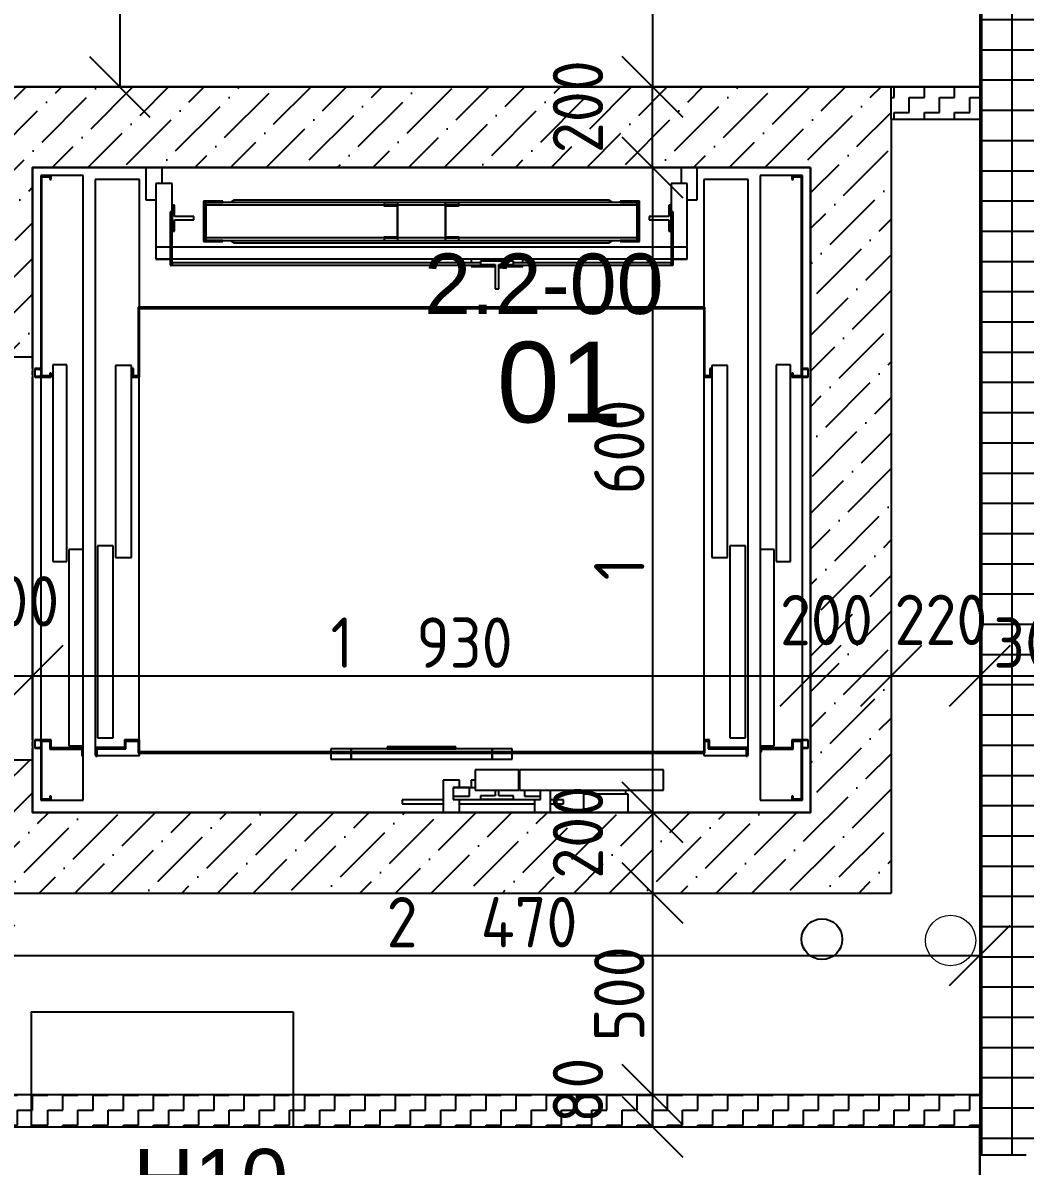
# Model space of a CAD drawing. Extents: x 4511820 to 5180432, y -1526536 to -944957.
# Drawn here: x 4991497 to 4993983, y -1250212 to -1247376 of the extents above; entities that cross this region are included whole.
import ezdxf

# ---------------------------------------------------------------- set-up
doc = ezdxf.new("R2010")
doc.units = 0
doc.header["$MEASUREMENT"] = 0
doc.layers.get('0').update_dxf_attribs({"linetype": 'CONTINUOUS'})
doc.layers.get('Defpoints').update_dxf_attribs({"color": 61, "linetype": 'CONTINUOUS'})
for name, color, linetype in [('KÓTY', 4, 'CONTINUOUS'), ('MÚRY', 1, 'CONTINUOUS'), ('Plochy', 41, 'CONTINUOUS'), ('POPIS', 7, 'CONTINUOUS'), ('POZEMOK', 7, 'CONTINUOUS'), ('TENKÁ', 7, 'CONTINUOUS'), ('tzb', 153, 'CONTINUOUS'), ('zz-vetr', 52, 'CONTINUOUS'), ('ŠRAFY', 82, 'CONTINUOUS')]:
    doc.layers.add(name, color=color, linetype=linetype)
doc.layers.add('zz-kanal-splaskova', color=37, linetype='CONTINUOUS', lineweight=18)
doc.styles.add('ARIAL', font='arial.ttf')
doc.styles.add('STYLE1', font='isocp.shx')
doc.dimstyles.new('STANDARD-50', dxfattribs={"dimtxt": 125, "dimasz": 150, "dimexe": 10, "dimexo": 200, "dimgap": 20, "dimtad": 1, "dimdsep": 46, "dimlunit": 6, "dimtxsty": 'STYLE1', "dimblk1": 'OBLIQUE', "dimblk2": 'OBLIQUE', "dimsah": 1, "dimcen": 2.5, "dimse1": 1, "dimse2": 1, "dimadec": 0, "dimazin": 0, "dimtfac": 1, "dimtmove": 1, "dimatfit": 3, "dimldrblk": 'OBLIQUE', "dimfxl": 1, "dimtolj": 1, "dimtzin": 0, "dimarcsym": 0})
pattern_1 = [(0, (-68841.5, 214751.965), (37.5, 37.5), [37.5, -37.5]), (90, (-68804, 214751.965), (-37.5, 37.5), [37.5, -37.5])]

# ---------------------------------------------------------------- blocks, each defined once
blk = doc.blocks.new('_OBLIQUE')
at = {"color": 0, "linetype": 'ByBlock'}
blk.add_line((-0.5, -0.5), (0.5, 0.5), dxfattribs=at)
blk = doc.blocks.new('*D30812')
at = {"layer": 'Defpoints', "color": 0}
for p in [(4993272.5, -1245874.2), (4993059, -1247534.2), (4993272.5, -1247534.2)]:
    blk.add_point(p, dxfattribs=at)
at = {"layer": 'KÓTY', "color": 0, "lineweight": -2}
blk.add_line((4993059, -1245874.2), (4993059, -1247534.2), dxfattribs=at)
at = {"layer": 'KÓTY', "color": 0, "linetype": 'ByBlock', "lineweight": -2, "xscale": 150, "yscale": 150, "zscale": 150}
for p, rotation in [((4993059, -1245874.2), 90), ((4993059, -1247534.2), 270)]:
    blk.add_blockref('_OBLIQUE', p, dxfattribs=dict(at, rotation=rotation))
at = {"layer": 'KÓTY', "color": 0, "insert": (4992955, -1246943.5), "char_height": 125, "attachment_point": 5, "rotation": 90, "style": 'STYLE1'}
blk.add_mtext('\\A1;1ﾠ660', dxfattribs=at)
blk = doc.blocks.new('*D30814')
at = {"layer": 'Defpoints', "color": 0}
for p in [(4991571, -1245594.2), (4991571, -1247534.2), (4991737, -1247534.2)]:
    blk.add_point(p, dxfattribs=at)
at = {"layer": 'KÓTY', "color": 0, "lineweight": -2}
blk.add_line((4991737, -1245594.2), (4991737, -1247534.2), dxfattribs=at)
at = {"layer": 'KÓTY', "color": 0, "linetype": 'ByBlock', "lineweight": -2, "xscale": 150, "yscale": 150, "zscale": 150}
for p, rotation in [((4991737, -1245594.2), 90), ((4991737, -1247534.2), 270)]:
    blk.add_blockref('_OBLIQUE', p, dxfattribs=dict(at, rotation=rotation))
at = {"layer": 'KÓTY', "color": 0, "insert": (4991644.5, -1246640), "char_height": 125, "attachment_point": 5, "rotation": 90, "style": 'STYLE1'}
blk.add_mtext('\\A1;1ﾠ940', dxfattribs=at)
blk = doc.blocks.new('*D30857')
at = {"layer": 'Defpoints', "color": 0}
for p in [(4991521, -1248995.5), (4991321, -1249204.2), (4991521, -1249204.2)]:
    blk.add_point(p, dxfattribs=at)
at = {"layer": 'KÓTY', "color": 0, "lineweight": -2}
blk.add_line((4991321, -1248995.5), (4991521, -1248995.5), dxfattribs=at)
at = {"layer": 'KÓTY', "color": 0, "linetype": 'ByBlock', "lineweight": -2, "xscale": 150, "yscale": 150, "zscale": 150, "rotation": 180}
blk.add_blockref('_OBLIQUE', (4991321, -1248995.5), dxfattribs=at)
at = {"layer": 'KÓTY', "color": 0, "linetype": 'ByBlock', "lineweight": -2, "xscale": 150, "yscale": 150, "zscale": 150}
blk.add_blockref('_OBLIQUE', (4991521, -1248995.5), dxfattribs=at)
at = {"layer": 'KÓTY', "color": 0, "insert": (4991471.8, -1248810.5), "char_height": 125, "attachment_point": 5, "style": 'STYLE1'}
blk.add_mtext('\\A1;200', dxfattribs=at)
blk = doc.blocks.new('*D30858')
at = {"layer": 'Defpoints', "color": 0}
for p in [(4993451, -1248995.5), (4991521, -1249334.2), (4993451, -1249334.2)]:
    blk.add_point(p, dxfattribs=at)
at = {"layer": 'KÓTY', "color": 0, "lineweight": -2}
blk.add_line((4991521, -1248995.5), (4993451, -1248995.5), dxfattribs=at)
at = {"layer": 'KÓTY', "color": 0, "linetype": 'ByBlock', "lineweight": -2, "xscale": 150, "yscale": 150, "zscale": 150, "rotation": 180}
blk.add_blockref('_OBLIQUE', (4991521, -1248995.5), dxfattribs=at)
at = {"layer": 'KÓTY', "color": 0, "linetype": 'ByBlock', "lineweight": -2, "xscale": 150, "yscale": 150, "zscale": 150}
blk.add_blockref('_OBLIQUE', (4993451, -1248995.5), dxfattribs=at)
at = {"layer": 'KÓTY', "color": 0, "insert": (4992486, -1248913), "char_height": 125, "attachment_point": 5, "style": 'STYLE1'}
blk.add_mtext('\\A1;1ﾠ930', dxfattribs=at)
blk = doc.blocks.new('*D30859')
at = {"layer": 'Defpoints', "color": 0}
for p in [(4993651, -1248995.5), (4993451, -1249334.2), (4993651, -1249334.2)]:
    blk.add_point(p, dxfattribs=at)
at = {"layer": 'KÓTY', "color": 0, "lineweight": -2}
blk.add_line((4993451, -1248995.5), (4993651, -1248995.5), dxfattribs=at)
at = {"layer": 'KÓTY', "color": 0, "linetype": 'ByBlock', "lineweight": -2, "xscale": 150, "yscale": 150, "zscale": 150, "rotation": 180}
blk.add_blockref('_OBLIQUE', (4993451, -1248995.5), dxfattribs=at)
at = {"layer": 'KÓTY', "color": 0, "linetype": 'ByBlock', "lineweight": -2, "xscale": 150, "yscale": 150, "zscale": 150}
blk.add_blockref('_OBLIQUE', (4993651, -1248995.5), dxfattribs=at)
at = {"layer": 'KÓTY', "color": 0, "insert": (4993490.5, -1248857), "char_height": 125, "attachment_point": 5, "style": 'STYLE1'}
blk.add_mtext('\\A1;200', dxfattribs=at)
blk = doc.blocks.new('*D30860')
at = {"layer": 'Defpoints', "color": 0}
for p in [(4993651, -1248995.5), (4993871, -1248995.5), (4993871, -1248995.5)]:
    blk.add_point(p, dxfattribs=at)
at = {"layer": 'KÓTY', "color": 0, "lineweight": -2}
blk.add_line((4993651, -1248995.5), (4993871, -1248995.5), dxfattribs=at)
at = {"layer": 'KÓTY', "color": 0, "linetype": 'ByBlock', "lineweight": -2, "xscale": 150, "yscale": 150, "zscale": 150, "rotation": 180}
blk.add_blockref('_OBLIQUE', (4993651, -1248995.5), dxfattribs=at)
at = {"layer": 'KÓTY', "color": 0, "linetype": 'ByBlock', "lineweight": -2, "xscale": 150, "yscale": 150, "zscale": 150}
blk.add_blockref('_OBLIQUE', (4993871, -1248995.5), dxfattribs=at)
at = {"layer": 'KÓTY', "color": 0, "insert": (4993774.5, -1248856.5), "char_height": 125, "attachment_point": 5, "style": 'STYLE1'}
blk.add_mtext('\\A1;220', dxfattribs=at)
blk = doc.blocks.new('*D30861')
at = {"layer": 'Defpoints', "color": 0}
for p in [(4993871, -1248995.5), (4994171, -1248995.5), (4994171, -1248995.5)]:
    blk.add_point(p, dxfattribs=at)
at = {"layer": 'KÓTY', "color": 0, "lineweight": -2}
blk.add_line((4993871, -1248995.5), (4994171, -1248995.5), dxfattribs=at)
at = {"layer": 'KÓTY', "color": 0, "linetype": 'ByBlock', "lineweight": -2, "xscale": 150, "yscale": 150, "zscale": 150, "rotation": 180}
blk.add_blockref('_OBLIQUE', (4993871, -1248995.5), dxfattribs=at)
at = {"layer": 'KÓTY', "color": 0, "linetype": 'ByBlock', "lineweight": -2, "xscale": 150, "yscale": 150, "zscale": 150}
blk.add_blockref('_OBLIQUE', (4994171, -1248995.5), dxfattribs=at)
at = {"layer": 'KÓTY', "color": 0, "insert": (4994021, -1248913), "char_height": 125, "attachment_point": 5, "style": 'STYLE1'}
blk.add_mtext('\\A1;300', dxfattribs=at)
blk = doc.blocks.new('*D30862')
at = {"layer": 'Defpoints', "color": 0}
for p in [(4993059, -1247534.2), (4993451, -1247534.2), (4993451, -1247734.2)]:
    blk.add_point(p, dxfattribs=at)
at = {"layer": 'KÓTY', "color": 0, "lineweight": -2}
blk.add_line((4993059, -1247734.2), (4993059, -1247534.2), dxfattribs=at)
at = {"layer": 'KÓTY', "color": 0, "linetype": 'ByBlock', "lineweight": -2, "xscale": 150, "yscale": 150, "zscale": 150}
for p, rotation in [((4993059, -1247534.2), 90), ((4993059, -1247734.2), 270)]:
    blk.add_blockref('_OBLIQUE', p, dxfattribs=dict(at, rotation=rotation))
at = {"layer": 'KÓTY', "color": 0, "insert": (4992874, -1247583.5), "char_height": 125, "attachment_point": 5, "rotation": 90, "style": 'STYLE1'}
blk.add_mtext('\\A1;200', dxfattribs=at)
blk = doc.blocks.new('*D30863')
at = {"layer": 'Defpoints', "color": 0}
for p in [(4993451, -1247734.2), (4993059, -1249334.2), (4993451, -1249334.2)]:
    blk.add_point(p, dxfattribs=at)
at = {"layer": 'KÓTY', "color": 0, "lineweight": -2}
blk.add_line((4993059, -1247734.2), (4993059, -1249334.2), dxfattribs=at)
at = {"layer": 'KÓTY', "color": 0, "linetype": 'ByBlock', "lineweight": -2, "xscale": 150, "yscale": 150, "zscale": 150}
for p, rotation in [((4993059, -1247734.2), 90), ((4993059, -1249334.2), 270)]:
    blk.add_blockref('_OBLIQUE', p, dxfattribs=dict(at, rotation=rotation))
at = {"layer": 'KÓTY', "color": 0, "insert": (4992976.5, -1248534.2), "char_height": 125, "attachment_point": 5, "rotation": 90, "style": 'STYLE1'}
blk.add_mtext('\\A1;1ﾠ600', dxfattribs=at)
blk = doc.blocks.new('*D30864')
at = {"layer": 'Defpoints', "color": 0}
for p in [(4993059, -1249334.2), (4993059, -1249534.2), (4993059, -1249534.2)]:
    blk.add_point(p, dxfattribs=at)
at = {"layer": 'KÓTY', "color": 0, "lineweight": -2}
blk.add_line((4993059, -1249334.2), (4993059, -1249534.2), dxfattribs=at)
at = {"layer": 'KÓTY', "color": 0, "linetype": 'ByBlock', "lineweight": -2, "xscale": 150, "yscale": 150, "zscale": 150}
for p, rotation in [((4993059, -1249334.2), 90), ((4993059, -1249534.2), 270)]:
    blk.add_blockref('_OBLIQUE', p, dxfattribs=dict(at, rotation=rotation))
at = {"layer": 'KÓTY', "color": 0, "insert": (4992874, -1249383.5), "char_height": 125, "attachment_point": 5, "rotation": 90, "style": 'STYLE1'}
blk.add_mtext('\\A1;200', dxfattribs=at)
blk = doc.blocks.new('*D30865')
at = {"layer": 'Defpoints', "color": 0}
for p in [(4993059, -1249534.2), (4993059, -1250034.2), (4993059, -1250034.2)]:
    blk.add_point(p, dxfattribs=at)
at = {"layer": 'KÓTY', "color": 0, "lineweight": -2}
blk.add_line((4993059, -1249534.2), (4993059, -1250034.2), dxfattribs=at)
at = {"layer": 'KÓTY', "color": 0, "linetype": 'ByBlock', "lineweight": -2, "xscale": 150, "yscale": 150, "zscale": 150}
for p, rotation in [((4993059, -1249534.2), 90), ((4993059, -1250034.2), 270)]:
    blk.add_blockref('_OBLIQUE', p, dxfattribs=dict(at, rotation=rotation))
at = {"layer": 'KÓTY', "color": 0, "insert": (4992976.5, -1249784.2), "char_height": 125, "attachment_point": 5, "rotation": 90, "style": 'STYLE1'}
blk.add_mtext('\\A1;500', dxfattribs=at)
blk = doc.blocks.new('*D30866')
at = {"layer": 'Defpoints', "color": 0}
for p in [(4993059, -1250034.2), (4993059, -1250114.2), (4993059, -1250114.2)]:
    blk.add_point(p, dxfattribs=at)
at = {"layer": 'KÓTY', "color": 0, "lineweight": -2}
blk.add_line((4993059, -1250034.2), (4993059, -1250114.2), dxfattribs=at)
at = {"layer": 'KÓTY', "color": 0, "linetype": 'ByBlock', "lineweight": -2, "xscale": 150, "yscale": 150, "zscale": 150}
for p, rotation in [((4993059, -1250034.2), 90), ((4993059, -1250114.2), 270)]:
    blk.add_blockref('_OBLIQUE', p, dxfattribs=dict(at, rotation=rotation))
at = {"layer": 'KÓTY', "color": 0, "insert": (4992874, -1250023.5), "char_height": 125, "attachment_point": 5, "rotation": 90, "style": 'STYLE1'}
blk.add_mtext('\\A1;80', dxfattribs=at)
blk = doc.blocks.new('*D30868')
at = {"layer": 'Defpoints', "color": 0}
for p in [(4991401, -1249534.2), (4993871, -1249534.2), (4993871, -1249689)]:
    blk.add_point(p, dxfattribs=at)
at = {"layer": 'KÓTY', "color": 0, "lineweight": -2}
blk.add_line((4991401, -1249689), (4993871, -1249689), dxfattribs=at)
at = {"layer": 'KÓTY', "color": 0, "linetype": 'ByBlock', "lineweight": -2, "xscale": 150, "yscale": 150, "zscale": 150, "rotation": 180}
blk.add_blockref('_OBLIQUE', (4991401, -1249689), dxfattribs=at)
at = {"layer": 'KÓTY', "color": 0, "linetype": 'ByBlock', "lineweight": -2, "xscale": 150, "yscale": 150, "zscale": 150}
blk.add_blockref('_OBLIQUE', (4993871, -1249689), dxfattribs=at)
at = {"layer": 'KÓTY', "color": 0, "insert": (4992636, -1249606.5), "char_height": 125, "attachment_point": 5, "style": 'STYLE1'}
blk.add_mtext('\\A1;2ﾠ470', dxfattribs=at)

msp = doc.modelspace()

# ---------------------------------------------------------------- hatches: boundary and pattern name
at = {"layer": 'ŠRAFY', "ltscale": 0.25}
h = msp.add_hatch(dxfattribs=at)
h.set_pattern_fill('ANSI37', color=256, scale=600, angle=45)
h.set_pattern_definition([(90, (-3307273.674, 579782.7), (-75, 1e-14), []), (180, (-3307273.674, 579782.7), (-1e-14, -75), [])])
h.paths.add_polyline_path([(4993986, -1250184.226), (4994171, -1250184.226), (4994171, -1249799.226), (4994171, -1249684.226), (4994171, -1248224.226), (4994171, -1247324.226), (4994171, -1247184.226), (4994171, -1245184.226), (4993871, -1245184.226), (4993871, -1247534.226), (4993871, -1247614.226), (4993871, -1250034.226), (4993871, -1250114.226), (4993871, -1250184.226)])
at = {"layer": 'ŠRAFY'}
h = msp.add_hatch(dxfattribs=at)
h.set_pattern_fill('ANSI36', color=256, scale=500, angle=360)
h.set_pattern_definition([(45, (524430.31, 212625.64), (33.1456304, 121.533978), [156.25, -31.25, 0, -31.25])])
h.paths.add_polyline_path([(4991321, -1247534.226), (4991321, -1247834.226), (4991321, -1248204.226), (4991521, -1248204.226), (4991521, -1247734.226), (4991721, -1247734.226), (4991802, -1247734.226), (4991842, -1247734.226), (4992701, -1247734.226), (4993130, -1247734.226), (4993170, -1247734.226), (4993451, -1247734.226), (4993451, -1247754.226), (4993451, -1249334.226), (4992998.5, -1249334.226), (4992887.5, -1249334.226), (4992806.25, -1249334.226), (4992766.25, -1249334.226), (4992579.75, -1249334.226), (4992539.75, -1249334.226), (4991521, -1249334.226), (4991521, -1249204.226), (4991321, -1249204.226), (4991321, -1249534.226), (4991401, -1249534.226), (4993651, -1249534.226), (4993651, -1247934.226), (4993651, -1247614.226), (4993651, -1247534.226)])
at = {"layer": 'ŠRAFY', "ltscale": 0.25}
h = msp.add_hatch(dxfattribs=at)
h.set_pattern_fill('ZIGZAG', color=256, scale=300, style=0)
h.set_pattern_definition(pattern_1)
h.paths.add_polyline_path([(4993671, -1247534.226), (4993651, -1247534.226), (4993651, -1247614.226), (4993871, -1247614.226), (4993871, -1247534.226)])
h = msp.add_hatch(dxfattribs=at)
h.set_pattern_fill('ZIGZAG', color=256, scale=300, style=0)
h.set_pattern_definition(pattern_1)
h.paths.add_polyline_path([(4991321, -1250114.226), (4993871, -1250114.226), (4993871, -1250034.226), (4991401, -1250034.226), (4991401, -1249534.226), (4991321, -1249534.226)])

# ---------------------------------------------------------------- linework, layer by layer
at = {"layer": 'MÚRY'}
for p, q in [((4993871, -1244534.226), (4993871, -1247534.226)), ((4991321, -1247534.226), (4993671, -1247534.226)), ((4993671, -1247534.226), (4993871, -1247534.226)), ((4993651, -1247614.226), (4993651, -1247934.226)), ((4993651, -1247614.226), (4993651, -1249534.226)), ((4993651, -1247614.226), (4993871, -1247614.226)), ((4993871, -1247614.226), (4993871, -1250034.226)), ((4991802, -1247734.226), (4991521, -1247734.226)), ((4991521, -1247734.226), (4993451, -1247734.226)), ((4991521, -1248204.226), (4991521, -1247734.226)), ((4991721, -1247734.226), (4992701, -1247734.226)), ((4993451, -1247734.226), (4993451, -1249334.226)), ((4991321, -1248204.226), (4991521, -1248204.226)), ((4991521, -1249204.226), (4991321, -1249204.226)), ((4991521, -1249334.226), (4991521, -1249204.226)), ((4993451, -1249334.226), (4991521, -1249334.226)), ((4991401, -1249534.226), (4993651, -1249534.226)), ((4991401, -1250034.226), (4993871, -1250034.226)), ((4991321, -1250114.226), (4993871, -1250114.226)), ((4993871, -1250304.226), (4993871, -1250114.226))]:
    msp.add_line(p, q, dxfattribs=at)
at = {"layer": 'Plochy'}
for points in [[(4989671, -1249829.226), (4989671, -1242234.226), (4989536, -1242234.226), (4989536, -1240534.226), (4993871, -1240534.226), (4993871, -1242234.226), (4991321, -1242234.226), (4991321, -1245984.226), (4991571, -1245984.226), (4991571, -1245594.226), (4992771, -1245594.226), (4992771, -1245874.226), (4993871, -1245874.226), (4993871, -1247534.226), (4991321, -1247534.226), (4991321, -1250114.226), (4993871, -1250114.226), (4993871, -1251494.226), (4990196, -1251494.226), (4990196, -1251029.226), (4988246, -1251029.226), (4988246, -1249829.226), (4989671, -1249829.226)], [(4993451, -1247734.226), (4991521, -1247734.226), (4991521, -1249334.226), (4993451, -1249334.226)]]:
    msp.add_lwpolyline(points, close=True, dxfattribs=at)
at = {"layer": 'POZEMOK'}
for p, q in [((4991842, -1247734.226), (4991802, -1247734.226)), ((4991802, -1247734.226), (4991802, -1247814.226)), ((4993130, -1247734.226), (4991842, -1247734.226)), ((4991842, -1247774.226), (4991842, -1247734.226)), ((4993170, -1247734.226), (4993130, -1247734.226)), ((4993130, -1247734.226), (4993130, -1247774.226)), ((4993451, -1247734.226), (4993170, -1247734.226)), ((4993170, -1247814.226), (4993170, -1247734.226)), ((4993451, -1247754.226), (4993451, -1247734.226)), ((4991541, -1247754.226), (4991541, -1248254.226)), ((4991567, -1247754.226), (4991541, -1247754.226)), ((4991544, -1248251.226), (4991544, -1247757.226)), ((4991544, -1247757.226), (4991564, -1247757.226)), ((4991564, -1247757.226), (4991564, -1247764.226)), ((4991564, -1247764.226), (4991567, -1247764.226)), ((4991646, -1247754.226), (4991567, -1247754.226)), ((4991567, -1247764.226), (4991567, -1247754.226)), ((4991646, -1248681.776), (4991646, -1247754.226)), ((4991676, -1247764.226), (4991676, -1249193.226)), ((4991786, -1247764.226), (4991676, -1247764.226)), ((4991786, -1248081.226), (4991786, -1247764.226)), ((4991867, -1247774.226), (4991827, -1247774.226)), ((4991827, -1247774.226), (4991827, -1247961.976)), ((4991867, -1247844.226), (4991867, -1247774.226)), ((4993145, -1247774.226), (4993105, -1247774.226)), ((4993105, -1247774.226), (4993105, -1247844.226)), ((4993145, -1247961.976), (4993145, -1247774.226)), ((4993296, -1247764.226), (4993186, -1247764.226)), ((4993186, -1247764.226), (4993186, -1248081.226)), ((4993296, -1249193.226), (4993296, -1247764.226)), ((4993405, -1247754.226), (4993326, -1247754.226)), ((4993326, -1247754.226), (4993326, -1248681.776)), ((4993405, -1247754.226), (4993405, -1247764.226)), ((4993431, -1247754.226), (4993405, -1247754.226)), ((4993405, -1247764.226), (4993408, -1247764.226)), ((4993408, -1247764.226), (4993408, -1247757.226)), ((4993408, -1247757.226), (4993428, -1247757.226)), ((4993428, -1247757.226), (4993428, -1248251.226)), ((4993431, -1248254.226), (4993431, -1247754.226)), ((4991802, -1247814.226), (4991827, -1247814.226)), ((4991867, -1247827.476), (4991867, -1247892.476)), ((4991872.8, -1247827.476), (4991867, -1247827.476)), ((4991872.8, -1247855.976), (4991872.8, -1247827.476)), ((4991945, -1247818.226), (4991945, -1247918.226)), ((4991993, -1247818.226), (4991945, -1247818.226)), ((4991948, -1247915.226), (4991948, -1247821.226)), ((4991948, -1247821.226), (4991993, -1247821.226)), ((4991951, -1247821.226), (4991948, -1247821.226)), ((4991951, -1247821.226), (4991948, -1247821.226)), ((4991948, -1247827.226), (4991951, -1247827.226)), ((4991948, -1247827.226), (4991951, -1247827.226)), ((4991948, -1247829.726), (4991951, -1247829.726)), ((4991951, -1247829.726), (4991948, -1247829.726)), ((4992393.5, -1247821.226), (4991951, -1247821.226)), ((4991951, -1247821.226), (4991951, -1247827.226)), ((4991951, -1247827.226), (4991951, -1247909.226)), ((4991951, -1247827.226), (4992393.5, -1247827.226)), ((4991993, -1247821.226), (4991993, -1247818.226)), ((4992021, -1247815.226), (4992012, -1247821.226)), ((4992951, -1247815.226), (4992021, -1247815.226)), ((4992392.5, -1247827.226), (4992392.5, -1247829.226)), ((4992427.5, -1247827.226), (4992392.5, -1247827.226)), ((4992392.5, -1247829.226), (4992425.5, -1247829.226)), ((4992427.5, -1247821.226), (4992393.5, -1247821.226)), ((4992393.5, -1247821.226), (4992393.5, -1247827.226)), ((4992393.5, -1247827.226), (4992427.5, -1247827.226)), ((4992425.5, -1247829.226), (4992425.5, -1247907.226)), ((4992544.5, -1247821.226), (4992427.5, -1247821.226)), ((4992427.5, -1247827.226), (4992427.5, -1247821.226)), ((4992427.5, -1247909.226), (4992427.5, -1247827.226)), ((4992427.5, -1247827.226), (4992544.5, -1247827.226)), ((4992578.5, -1247821.226), (4992544.5, -1247821.226)), ((4992544.5, -1247821.226), (4992544.5, -1247827.226)), ((4992579.5, -1247827.226), (4992544.5, -1247827.226)), ((4992544.5, -1247827.226), (4992544.5, -1247909.226)), ((4992544.5, -1247827.226), (4992578.5, -1247827.226)), ((4992546.5, -1247829.226), (4992579.5, -1247829.226)), ((4992546.5, -1247907.226), (4992546.5, -1247829.226)), ((4993021, -1247821.226), (4992578.5, -1247821.226)), ((4992578.5, -1247827.226), (4992578.5, -1247821.226)), ((4992578.5, -1247827.226), (4993021, -1247827.226)), ((4992579.5, -1247829.226), (4992579.5, -1247827.226)), ((4992960, -1247821.226), (4992951, -1247815.226)), ((4993027, -1247818.226), (4992979, -1247818.226)), ((4992979, -1247818.226), (4992979, -1247821.226)), ((4992979, -1247821.226), (4993024, -1247821.226)), ((4993021, -1247827.226), (4993021, -1247821.226)), ((4993024, -1247821.226), (4993021, -1247821.226)), ((4993024, -1247821.226), (4993021, -1247821.226)), ((4993021, -1247909.226), (4993021, -1247827.226)), ((4993021, -1247827.226), (4993024, -1247827.226)), ((4993021, -1247827.226), (4993024, -1247827.226)), ((4993021, -1247829.726), (4993024, -1247829.726)), ((4993024, -1247829.726), (4993021, -1247829.726)), ((4993024, -1247821.226), (4993024, -1247915.226)), ((4993027, -1247918.226), (4993027, -1247818.226)), ((4993105, -1247827.476), (4993099.2, -1247827.476)), ((4993099.2, -1247827.476), (4993099.2, -1247855.976)), ((4993105, -1247892.476), (4993105, -1247827.476)), ((4993145, -1247814.226), (4993170, -1247814.226)), ((4991867, -1247844.226), (4991862, -1247844.226)), ((4991862, -1247844.226), (4991862, -1247976.226)), ((4991867, -1247976.226), (4991867, -1247844.226)), ((4991921, -1247855.976), (4991872.8, -1247855.976)), ((4991921, -1247863.976), (4991921, -1247855.976)), ((4993099.2, -1247855.976), (4993051, -1247855.976)), ((4993051, -1247855.976), (4993051, -1247863.976)), ((4993110, -1247844.226), (4993105, -1247844.226)), ((4993105, -1247844.226), (4993105, -1247976.226)), ((4993110, -1247976.226), (4993110, -1247844.226)), ((4991872.8, -1247863.976), (4991921, -1247863.976)), ((4991872.8, -1247892.476), (4991872.8, -1247863.976)), ((4993051, -1247863.976), (4993099.2, -1247863.976)), ((4993099.2, -1247863.976), (4993099.2, -1247892.476)), ((4991867, -1247892.476), (4991872.8, -1247892.476)), ((4991945, -1247918.226), (4991993, -1247918.226)), ((4991948, -1247906.726), (4991951, -1247906.726)), ((4991951, -1247906.726), (4991948, -1247906.726)), ((4991948, -1247909.726), (4991951, -1247909.726)), ((4991993, -1247915.226), (4991948, -1247915.226)), ((4992393.5, -1247909.226), (4991951, -1247909.226)), ((4991951, -1247909.226), (4991951, -1247915.226)), ((4991951, -1247915.226), (4992393.5, -1247915.226)), ((4991993, -1247918.226), (4991993, -1247915.226)), ((4992012, -1247915.226), (4992021, -1247921.226)), ((4992392.5, -1247907.226), (4992392.5, -1247909.226)), ((4992425.5, -1247907.226), (4992392.5, -1247907.226)), ((4992392.5, -1247909.226), (4992427.5, -1247909.226)), ((4992427.5, -1247909.226), (4992393.5, -1247909.226)), ((4992393.5, -1247909.226), (4992393.5, -1247915.226)), ((4992393.5, -1247915.226), (4992427.5, -1247915.226)), ((4992427.5, -1247915.226), (4992427.5, -1247909.226)), ((4992544.5, -1247909.226), (4992427.5, -1247909.226)), ((4992427.5, -1247915.226), (4992544.5, -1247915.226)), ((4992578.5, -1247909.226), (4992544.5, -1247909.226)), ((4992544.5, -1247909.226), (4992544.5, -1247915.226)), ((4992544.5, -1247909.226), (4992579.5, -1247909.226)), ((4992544.5, -1247915.226), (4992578.5, -1247915.226)), ((4992579.5, -1247907.226), (4992546.5, -1247907.226)), ((4993021, -1247909.226), (4992578.5, -1247909.226)), ((4992578.5, -1247915.226), (4992578.5, -1247909.226)), ((4992578.5, -1247915.226), (4993021, -1247915.226)), ((4992579.5, -1247909.226), (4992579.5, -1247907.226)), ((4992951, -1247921.226), (4992960, -1247915.226)), ((4993024, -1247915.226), (4992979, -1247915.226)), ((4992979, -1247915.226), (4992979, -1247918.226)), ((4992979, -1247918.226), (4993027, -1247918.226)), ((4993021, -1247906.726), (4993024, -1247906.726)), ((4993024, -1247906.726), (4993021, -1247906.726)), ((4993021, -1247915.226), (4993021, -1247909.226)), ((4993021, -1247909.726), (4993024, -1247909.726)), ((4993099.2, -1247892.476), (4993105, -1247892.476)), ((4991827, -1247931.976), (4991827, -1247960.976)), ((4991862, -1247931.976), (4991827, -1247931.976)), ((4993105, -1247931.976), (4991867, -1247931.976)), ((4992021, -1247921.226), (4992951, -1247921.226)), ((4993145, -1247931.976), (4993110, -1247931.976)), ((4993145, -1247960.976), (4993145, -1247931.976)), ((4991827, -1247960.976), (4991862, -1247960.976)), ((4991827, -1247961.976), (4991862, -1247961.976)), ((4991867, -1247960.976), (4993105, -1247960.976)), ((4991867, -1247971.226), (4991867, -1247976.226)), ((4992632, -1247971.226), (4991867, -1247971.226)), ((4992737, -1247961.976), (4992609, -1247961.976)), ((4992609, -1247961.976), (4992609, -1247971.226)), ((4992714, -1247966.976), (4992632, -1247966.976)), ((4992632, -1247966.976), (4992632, -1247975.226)), ((4992632, -1247975.226), (4992668.5, -1247975.226)), ((4992668.5, -1247975.226), (4992668.5, -1248035.226)), ((4992677.5, -1248035.226), (4992677.5, -1247975.226)), ((4992677.5, -1247975.226), (4992714, -1247975.226)), ((4992714, -1247975.226), (4992714, -1247966.976)), ((4993105, -1247971.226), (4992714, -1247971.226)), ((4992737, -1247971.226), (4992737, -1247961.976)), ((4993105, -1247976.226), (4993105, -1247971.226)), ((4993110, -1247960.976), (4993145, -1247960.976)), ((4993110, -1247961.976), (4993145, -1247961.976)), ((4991862, -1247976.226), (4991867, -1247976.226)), ((4991867, -1247976.226), (4992668.5, -1247976.226)), ((4992609, -1247976.226), (4992609, -1247979.976)), ((4992609, -1247979.976), (4992668.5, -1247979.976)), ((4992677.5, -1247976.226), (4993105, -1247976.226)), ((4992677.5, -1247979.976), (4992737, -1247979.976)), ((4992737, -1247979.976), (4992737, -1247976.226)), ((4993105, -1247976.226), (4993110, -1247976.226)), ((4992668.5, -1248035.226), (4992677.5, -1248035.226)), ((4991783, -1248081.226), (4991783, -1248251.226)), ((4991786, -1248254.226), (4991786, -1248084.226)), ((4991521, -1248233.226), (4991521, -1248204.226)), ((4991521, -1248248.726), (4991521, -1248238.726)), ((4991521, -1249154.226), (4991521, -1248254.226)), ((4991526.5, -1248233.226), (4991526.5, -1248254.226)), ((4991541, -1248233.226), (4991526.5, -1248233.226)), ((4991526.5, -1248254.226), (4991541, -1248254.226)), ((4991527.5, -1248253.226), (4991527.5, -1248234.226)), ((4991527.5, -1248234.226), (4991540.5, -1248234.226)), ((4991540.5, -1248253.226), (4991527.5, -1248253.226)), ((4991540.5, -1248234.226), (4991540.5, -1248238.726)), ((4991540.5, -1248238.726), (4991541, -1248238.726)), ((4991541, -1248248.726), (4991540.5, -1248248.726)), ((4991540.5, -1248248.726), (4991540.5, -1248253.226)), ((4991541, -1248254.226), (4991541, -1249154.226)), ((4991541, -1248254.226), (4991567, -1248254.226)), ((4991564, -1248251.226), (4991544, -1248251.226)), ((4991567, -1248244.226), (4991564, -1248244.226)), ((4991564, -1248244.226), (4991564, -1248251.226)), ((4991567, -1248254.226), (4991567, -1248244.226)), ((4991771, -1248232.726), (4991768, -1248232.726)), ((4991768, -1248232.726), (4991768, -1248254.226)), ((4991768, -1248254.226), (4991786, -1248254.226)), ((4991771, -1248251.226), (4991771, -1248232.726)), ((4991783, -1248251.226), (4991771, -1248251.226)), ((4991784.5, -1248254.226), (4991784.5, -1249154.226)), ((4993187.5, -1249154.226), (4993187.5, -1248254.226)), ((4993408, -1248244.226), (4993405, -1248244.226)), ((4993405, -1248244.226), (4993405, -1248254.226)), ((4993405, -1248254.226), (4993431, -1248254.226)), ((4993408, -1248251.226), (4993408, -1248244.226)), ((4993428, -1248251.226), (4993408, -1248251.226)), ((4993445.5, -1248233.226), (4993431, -1248233.226)), ((4993431, -1248238.726), (4993431.5, -1248238.726)), ((4993431.5, -1248248.726), (4993431, -1248248.726)), ((4993431, -1249154.226), (4993431, -1248254.226)), ((4993431, -1248254.226), (4993445.5, -1248254.226)), ((4993431.5, -1248238.726), (4993431.5, -1248234.226)), ((4993431.5, -1248234.226), (4993444.5, -1248234.226)), ((4993431.5, -1248253.226), (4993431.5, -1248248.726)), ((4993444.5, -1248253.226), (4993431.5, -1248253.226)), ((4993444.5, -1248234.226), (4993444.5, -1248253.226)), ((4993445.5, -1248254.226), (4993445.5, -1248233.226)), ((4991521, -1249169.726), (4991521, -1249159.726)), ((4991526.5, -1249154.226), (4991526.5, -1249175.226)), ((4991541, -1249154.226), (4991526.5, -1249154.226)), ((4991527.5, -1249174.226), (4991527.5, -1249155.226)), ((4991527.5, -1249155.226), (4991540.5, -1249155.226)), ((4991540.5, -1249155.226), (4991540.5, -1249159.726)), ((4991540.5, -1249159.726), (4991541, -1249159.726)), ((4991541, -1249154.226), (4991541, -1249304.226)), ((4991567, -1249154.226), (4991541, -1249154.226)), ((4991544, -1249301.226), (4991544, -1249157.226)), ((4991544, -1249157.226), (4991564, -1249157.226)), ((4991564, -1249157.226), (4991564, -1249177.226)), ((4991567, -1249174.226), (4991567, -1249154.226)), ((4991783, -1249157.226), (4991783, -1249187.226)), ((4993405, -1249154.226), (4993405, -1249174.226)), ((4993431, -1249154.226), (4993405, -1249154.226)), ((4993408, -1249177.226), (4993408, -1249157.226)), ((4993408, -1249157.226), (4993428, -1249157.226)), ((4993428, -1249157.226), (4993428, -1249301.226)), ((4993431, -1249304.226), (4993431, -1249154.226)), ((4993445.5, -1249154.226), (4993431, -1249154.226)), ((4993431, -1249159.726), (4993431.5, -1249159.726)), ((4993431.5, -1249159.726), (4993431.5, -1249155.226)), ((4993431.5, -1249155.226), (4993444.5, -1249155.226)), ((4993444.5, -1249155.226), (4993444.5, -1249174.226)), ((4993445.5, -1249175.226), (4993445.5, -1249154.226)), ((4991521, -1249204.226), (4991521, -1249175.226)), ((4991526.5, -1249175.226), (4991541, -1249175.226)), ((4991540.5, -1249174.226), (4991527.5, -1249174.226)), ((4991541, -1249169.726), (4991540.5, -1249169.726)), ((4991540.5, -1249169.726), (4991540.5, -1249174.226)), ((4991564, -1249177.226), (4991643, -1249177.226)), ((4991646, -1249174.226), (4991567, -1249174.226)), ((4991643, -1249177.226), (4991643, -1249194.226)), ((4991643, -1249194.226), (4991646, -1249194.226)), ((4991646, -1249174.226), (4991646, -1249169.176)), ((4991646, -1249194.226), (4991646, -1249174.226)), ((4991646, -1249304.226), (4991646, -1249194.226)), ((4991676, -1249193.226), (4991678, -1249193.226)), ((4991681, -1249193.226), (4991786, -1249193.226)), ((4991786, -1249193.226), (4991786, -1249187.226)), ((4992311, -1249176.726), (4992261, -1249176.726)), ((4992261, -1249176.726), (4992261, -1249184.226)), ((4992261, -1249187.226), (4992261, -1249201.726)), ((4992661, -1249176.726), (4992311, -1249176.726)), ((4992311, -1249176.726), (4992311, -1249184.226)), ((4992311, -1249184.226), (4992311, -1249176.726)), ((4992311, -1249187.226), (4992311, -1249201.726)), ((4992311, -1249201.726), (4992311, -1249187.226)), ((4992411, -1249171.726), (4992401, -1249171.726)), ((4992401, -1249171.726), (4992401, -1249176.726)), ((4992401, -1249176.726), (4992411, -1249176.726)), ((4992561, -1249171.726), (4992411, -1249171.726)), ((4992411, -1249171.726), (4992411, -1249176.726)), ((4992411, -1249176.726), (4992561, -1249176.726)), ((4992561, -1249176.726), (4992561, -1249171.726)), ((4992571, -1249171.726), (4992561, -1249171.726)), ((4992561, -1249176.726), (4992571, -1249176.726)), ((4992571, -1249176.726), (4992571, -1249171.726)), ((4992711, -1249176.726), (4992661, -1249176.726)), ((4992661, -1249176.726), (4992661, -1249184.226)), ((4992661, -1249184.226), (4992661, -1249176.726)), ((4992661, -1249187.226), (4992661, -1249201.726)), ((4992661, -1249201.726), (4992661, -1249187.226)), ((4992711, -1249184.226), (4992711, -1249176.726)), ((4992711, -1249201.726), (4992711, -1249187.226)), ((4993186, -1249187.226), (4993186, -1249193.226)), ((4993186, -1249193.226), (4993291, -1249193.226)), ((4993294, -1249193.226), (4993296, -1249193.226)), ((4993326, -1249169.176), (4993326, -1249174.226)), ((4993326, -1249174.226), (4993326, -1249184.226)), ((4993405, -1249174.226), (4993326, -1249174.226)), ((4993326, -1249184.226), (4993326, -1249304.226)), ((4993326, -1249184.226), (4993329, -1249184.226)), ((4993329, -1249184.226), (4993329, -1249177.226)), ((4993329, -1249177.226), (4993408, -1249177.226)), ((4993431.5, -1249169.726), (4993431, -1249169.726)), ((4993431, -1249175.226), (4993445.5, -1249175.226)), ((4993431.5, -1249174.226), (4993431.5, -1249169.726)), ((4993444.5, -1249174.226), (4993431.5, -1249174.226)), ((4992261, -1249201.726), (4992311, -1249201.726)), ((4992311, -1249201.726), (4992661, -1249201.726)), ((4992661, -1249201.726), (4992711, -1249201.726)), ((4992619, -1249228.726), (4992619, -1249278.726)), ((4992727, -1249228.726), (4992619, -1249228.726)), ((4992727, -1249278.726), (4992727, -1249228.726)), ((4992729, -1249233.101), (4992727, -1249233.101)), ((4992727, -1249238.101), (4992729, -1249238.101)), ((4992729, -1249249.101), (4992727, -1249249.101)), ((4993086, -1249228.726), (4992729, -1249228.726)), ((4992729, -1249228.726), (4992729, -1249278.726)), ((4993086, -1249278.726), (4993086, -1249228.726)), ((4992539.75, -1249254.226), (4992539.75, -1249334.226)), ((4992579.75, -1249254.226), (4992539.75, -1249254.226)), ((4992604.75, -1249272.476), (4992564.75, -1249272.476)), ((4992564.75, -1249272.476), (4992564.75, -1249294.226)), ((4992619, -1249273.476), (4992564.75, -1249273.476)), ((4992564.75, -1249273.476), (4992564.75, -1249302.476)), ((4992579.75, -1249272.476), (4992579.75, -1249254.226)), ((4992604.75, -1249294.226), (4992604.75, -1249272.476)), ((4992609, -1249254.476), (4992609, -1249272.476)), ((4992619, -1249254.476), (4992609, -1249254.476)), ((4992609, -1249272.476), (4992619, -1249272.476)), ((4992619, -1249278.726), (4992727, -1249278.726)), ((4992668.5, -1249278.726), (4992668.5, -1249293.226)), ((4992677.5, -1249293.226), (4992677.5, -1249278.726)), ((4992729, -1249254.101), (4992727, -1249254.101)), ((4992729, -1249254.476), (4992727, -1249254.476)), ((4992727, -1249272.476), (4992729, -1249272.476)), ((4992729, -1249273.476), (4992727, -1249273.476)), ((4992729, -1249278.726), (4993086, -1249278.726)), ((4992741.25, -1249278.726), (4992741.25, -1249294.226)), ((4992781.25, -1249294.226), (4992781.25, -1249278.726)), ((4992781.25, -1249302.476), (4992781.25, -1249278.726)), ((4992806.25, -1249334.226), (4992806.25, -1249278.726)), ((4992894.293, -1249278.726), (4992893, -1249285.226)), ((4992993, -1249285.226), (4992991.707, -1249278.726)), ((4991541, -1249304.226), (4991567, -1249304.226)), ((4991564, -1249301.226), (4991544, -1249301.226)), ((4991567, -1249294.226), (4991564, -1249294.226)), ((4991564, -1249294.226), (4991564, -1249301.226)), ((4991567, -1249304.226), (4991567, -1249294.226)), ((4991567, -1249304.226), (4991646, -1249304.226)), ((4992539.75, -1249303.351), (4992438, -1249303.351)), ((4992438, -1249303.351), (4992438, -1249313.351)), ((4992564.75, -1249294.226), (4992604.75, -1249294.226)), ((4992564.75, -1249302.476), (4992781.25, -1249302.476)), ((4992579.75, -1249334.226), (4992579.75, -1249302.476)), ((4992766.25, -1249303.351), (4992579.75, -1249303.351)), ((4992668.5, -1249293.226), (4992632, -1249293.226)), ((4992632, -1249293.226), (4992632, -1249301.476)), ((4992632, -1249301.476), (4992714, -1249301.476)), ((4992714, -1249293.226), (4992677.5, -1249293.226)), ((4992714, -1249301.476), (4992714, -1249293.226)), ((4992741.25, -1249294.226), (4992781.25, -1249294.226)), ((4992766.25, -1249302.476), (4992766.25, -1249334.226)), ((4992838, -1249303.351), (4992806.25, -1249303.351)), ((4992838, -1249313.351), (4992838, -1249303.351)), ((4992998.5, -1249289.226), (4992887.5, -1249289.226)), ((4992887.5, -1249289.226), (4992887.5, -1249334.226)), ((4992893, -1249285.226), (4992893.796, -1249289.226)), ((4992992.204, -1249289.226), (4992993, -1249285.226)), ((4992998.5, -1249334.226), (4992998.5, -1249289.226)), ((4993326, -1249304.226), (4993405, -1249304.226)), ((4993408, -1249294.226), (4993405, -1249294.226)), ((4993405, -1249294.226), (4993405, -1249304.226)), ((4993405, -1249304.226), (4993431, -1249304.226)), ((4993408, -1249301.226), (4993408, -1249294.226)), ((4993428, -1249301.226), (4993408, -1249301.226)), ((4991521, -1249334.226), (4992539.75, -1249334.226)), ((4992438, -1249313.351), (4992539.75, -1249313.351)), ((4992539.75, -1249334.226), (4992579.75, -1249334.226)), ((4992579.75, -1249313.351), (4992766.25, -1249313.351)), ((4992579.75, -1249334.226), (4992766.25, -1249334.226)), ((4992766.25, -1249334.226), (4992806.25, -1249334.226)), ((4992806.25, -1249313.351), (4992838, -1249313.351)), ((4992806.25, -1249334.226), (4992887.5, -1249334.226)), ((4992887.5, -1249334.226), (4992998.5, -1249334.226)), ((4992998.5, -1249334.226), (4993451, -1249334.226))]:
    msp.add_line(p, q, dxfattribs=at)
at = {"layer": 'TENKÁ'}
for p, q in [((4993651, -1247614.226), (4993651, -1247534.226)), ((4993871, -1247534.226), (4993871, -1247614.226)), ((4993189, -1248081.226), (4991783, -1248081.226)), ((4991786, -1248084.226), (4993186, -1248084.226)), ((4993186, -1248084.226), (4993186, -1248254.226)), ((4993189, -1248251.226), (4993189, -1248081.226)), ((4991571, -1248224.276), (4991571, -1248711.676)), ((4991606, -1248224.276), (4991571, -1248224.276)), ((4991606, -1248711.676), (4991606, -1248224.276)), ((4991727, -1248225.776), (4991727, -1248701.676)), ((4991766, -1248225.776), (4991727, -1248225.776)), ((4991766, -1248701.676), (4991766, -1248225.776)), ((4993245, -1248225.776), (4993206, -1248225.776)), ((4993206, -1248225.776), (4993206, -1248701.676)), ((4993245, -1248701.676), (4993245, -1248225.776)), ((4993401, -1248224.276), (4993366, -1248224.276)), ((4993366, -1248224.276), (4993366, -1248711.676)), ((4993401, -1248711.676), (4993401, -1248224.276)), ((4993186, -1248254.226), (4993204, -1248254.226)), ((4993201, -1248251.226), (4993189, -1248251.226)), ((4993204, -1248232.726), (4993201, -1248232.726)), ((4993201, -1248232.726), (4993201, -1248251.226)), ((4993204, -1248254.226), (4993204, -1248232.726)), ((4991611, -1248681.776), (4991611, -1249169.176)), ((4991646, -1248681.776), (4991611, -1248681.776)), ((4991646, -1249169.176), (4991646, -1248681.776)), ((4991682, -1248673.276), (4991682, -1249149.176)), ((4991721, -1248673.276), (4991682, -1248673.276)), ((4991721, -1249149.176), (4991721, -1248673.276)), ((4993290, -1248673.276), (4993251, -1248673.276)), ((4993251, -1248673.276), (4993251, -1249149.176)), ((4993290, -1249149.176), (4993290, -1248673.276)), ((4993361, -1248681.776), (4993326, -1248681.776)), ((4993326, -1248681.776), (4993326, -1249169.176)), ((4993361, -1249169.176), (4993361, -1248681.776)), ((4991571, -1248711.676), (4991606, -1248711.676)), ((4991727, -1248701.676), (4991766, -1248701.676)), ((4993206, -1248701.676), (4993245, -1248701.676)), ((4993366, -1248711.676), (4993401, -1248711.676)), ((4991682, -1249149.176), (4991721, -1249149.176)), ((4991786, -1249154.226), (4991749, -1249154.226)), ((4991749, -1249154.226), (4991749, -1249173.226)), ((4991752, -1249157.226), (4991783, -1249157.226)), ((4991752, -1249176.226), (4991752, -1249157.226)), ((4991786, -1249184.226), (4991786, -1249154.226)), ((4993186, -1249154.226), (4993186, -1249184.226)), ((4993200, -1249154.226), (4993186, -1249154.226)), ((4993189, -1249184.226), (4993189, -1249157.226)), ((4993189, -1249157.226), (4993197, -1249157.226)), ((4993197, -1249157.226), (4993197, -1249176.226)), ((4993200, -1249173.226), (4993200, -1249154.226)), ((4993251, -1249149.176), (4993290, -1249149.176)), ((4991611, -1249169.176), (4991646, -1249169.176)), ((4991678, -1249173.226), (4991678, -1249194.726)), ((4991749, -1249173.226), (4991678, -1249173.226)), ((4991678, -1249194.726), (4991681, -1249194.726)), ((4991681, -1249194.726), (4991681, -1249176.226)), ((4991681, -1249176.226), (4991752, -1249176.226)), ((4991783, -1249187.226), (4993189, -1249187.226)), ((4993189, -1249184.226), (4991786, -1249184.226)), ((4993186, -1249184.226), (4993189, -1249184.226)), ((4993189, -1249187.226), (4993189, -1249184.226)), ((4993197, -1249176.226), (4993291, -1249176.226)), ((4993294, -1249173.226), (4993200, -1249173.226)), ((4993291, -1249176.226), (4993291, -1249194.726)), ((4993291, -1249194.726), (4993294, -1249194.726)), ((4993294, -1249194.726), (4993294, -1249173.226)), ((4993326, -1249169.176), (4993361, -1249169.176)), ((4993871, -1250034.226), (4993871, -1250114.226)), ((4993986, -1250184.226), (4993871, -1250184.226))]:
    msp.add_line(p, q, dxfattribs=at)
at = {"layer": 'tzb'}
for p, q in [((4991517.5, -1249829.226), (4992167.5, -1249829.226)), ((4991517.5, -1249829.226), (4991517.5, -1250114.226)), ((4992167.5, -1249829.226), (4992167.5, -1250114.226))]:
    msp.add_line(p, q, dxfattribs=at)
at = {"layer": 'zz-kanal-splaskova'}
msp.add_circle((4993798.5, -1249651.99), 62.5, dxfattribs=at)
at = {"layer": 'zz-vetr'}
msp.add_circle((4993479.358, -1249648.731), 50.577, dxfattribs=at)

# ---------------------------------------------------------------- texts
at = {"layer": 'POPIS', "lineweight": 40, "ltscale": 0.25, "style": 'ARIAL'}
for s, height, p in [('2.2-00', 150, (4992492.269, -1248097.805)), ('01', 200, (4992672.769, -1248366.805))]:
    msp.add_text(s, height=height, dxfattribs=at).set_placement(p)
at = {"layer": 'tzb', "lineweight": 40, "ltscale": 0.25, "style": 'ARIAL'}
msp.add_text('H10', height=150, dxfattribs=at).set_placement((4991770.48, -1250318.99))

# ---------------------------------------------------------------- dimensions: what is measured, and where the dimension line sits
at = {"layer": 'KÓTY'}
for base, p1, p2, picture, middle in [((4991737, -1247534.226), (4991571, -1245594.226), (4991571, -1247534.226), '*D30814', (4991727, -1246640.035)), ((4993059, -1247534.226), (4993272.5, -1245874.226), (4993272.5, -1247534.226), '*D30812', (4993037.5, -1246943.535))]:
    dim = msp.add_linear_dim(base=base, p1=p1, p2=p2, angle=90, dimstyle='STANDARD-50', dxfattribs=at)
    dim.commit()
    dim.dimension.update_dxf_attribs({"geometry": picture, "text_midpoint": middle, "dimtype": 160})
for base, p1, p2, picture, middle in [((4993059, -1247534.226), (4993451, -1247734.226), (4993451, -1247534.226), '*D30862', (4992874, -1247583.476)), ((4993059, -1249334.226), (4993451, -1247734.226), (4993451, -1249334.226), '*D30863', (4992976.457, -1248534.226)), ((4993059, -1249534.226), (4993059, -1249334.226), (4993059, -1249534.226), '*D30864', (4992874, -1249383.476)), ((4993059, -1250034.226), (4993059, -1249534.226), (4993059, -1250034.226), '*D30865', (4992976.5, -1249784.226)), ((4993059, -1250114.226), (4993059, -1250034.226), (4993059, -1250114.226), '*D30866', (4992874, -1250023.476))]:
    dim = msp.add_linear_dim(base=base, p1=p1, p2=p2, angle=90, dimstyle='STANDARD-50', dxfattribs=at)
    dim.commit()
    dim.dimension.update_dxf_attribs({"geometry": picture, "text_midpoint": middle})
for base, p1, p2, picture, middle in [((4991521, -1248995.535), (4991321, -1249204.226), (4991521, -1249204.226), '*D30857', (4991471.75, -1248810.535)), ((4993451, -1248995.535), (4991521, -1249334.226), (4993451, -1249334.226), '*D30858', (4992486, -1248912.992)), ((4994171, -1248995.535), (4993871, -1248995.535), (4994171, -1248995.535), '*D30861', (4994021, -1248913.035)), ((4993871, -1249689.035), (4991401, -1249534.226), (4993871, -1249534.226), '*D30868', (4992636, -1249606.492))]:
    dim = msp.add_linear_dim(base=base, p1=p1, p2=p2, dimstyle='STANDARD-50', dxfattribs=at)
    dim.commit()
    dim.dimension.update_dxf_attribs({"geometry": picture, "text_midpoint": middle})
for base, p1, p2, picture, middle in [((4993651, -1248995.535), (4993451, -1249334.226), (4993651, -1249334.226), '*D30859', (4993490.5, -1248939.535)), ((4993871, -1248995.535), (4993651, -1248995.535), (4993871, -1248995.535), '*D30860', (4993774.5, -1248939.035))]:
    dim = msp.add_linear_dim(base=base, p1=p1, p2=p2, dimstyle='STANDARD-50', dxfattribs=at)
    dim.commit()
    dim.dimension.update_dxf_attribs({"geometry": picture, "text_midpoint": middle, "dimtype": 160})

doc.saveas('drawing.dxf')
